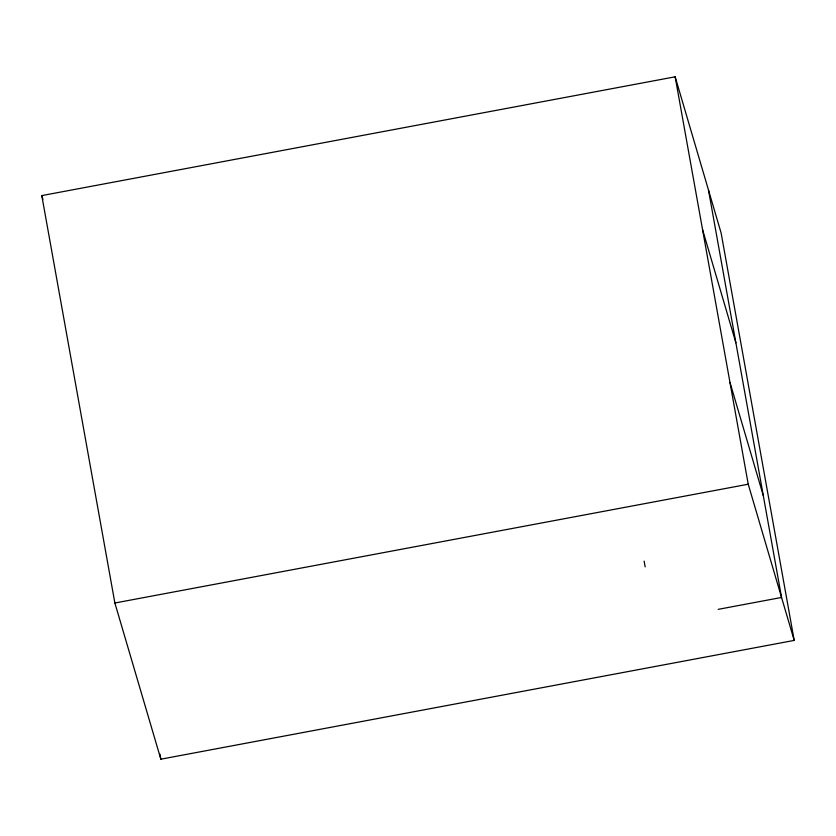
<?xml version="1.0" encoding="UTF-8"?>
<svg xmlns="http://www.w3.org/2000/svg" width="836" height="836" viewBox="0 0 836 836"><rect width="100%" height="100%" fill="white"/><g stroke="black" fill="none" stroke-linecap="round" stroke-linejoin="round"><path stroke-width="1.25" d="M41.8 195.593L675.154 76.807L721.123 232.993L794.2 640.407L160.846 759.192L114.877 603.007L41.8 195.593L42.908 199.344M114.877 603.007L748.23 484.222L794.2 640.407M718.228 609.339L781.555 597.458L708.479 190.044M702.553 229.586L735.889 342.823M729.964 382.365L763.289 495.602M675.154 76.807L748.23 484.222M644.128 561.113L645.152 566.86M159.927 754.051L160.846 759.192"/></g></svg>
